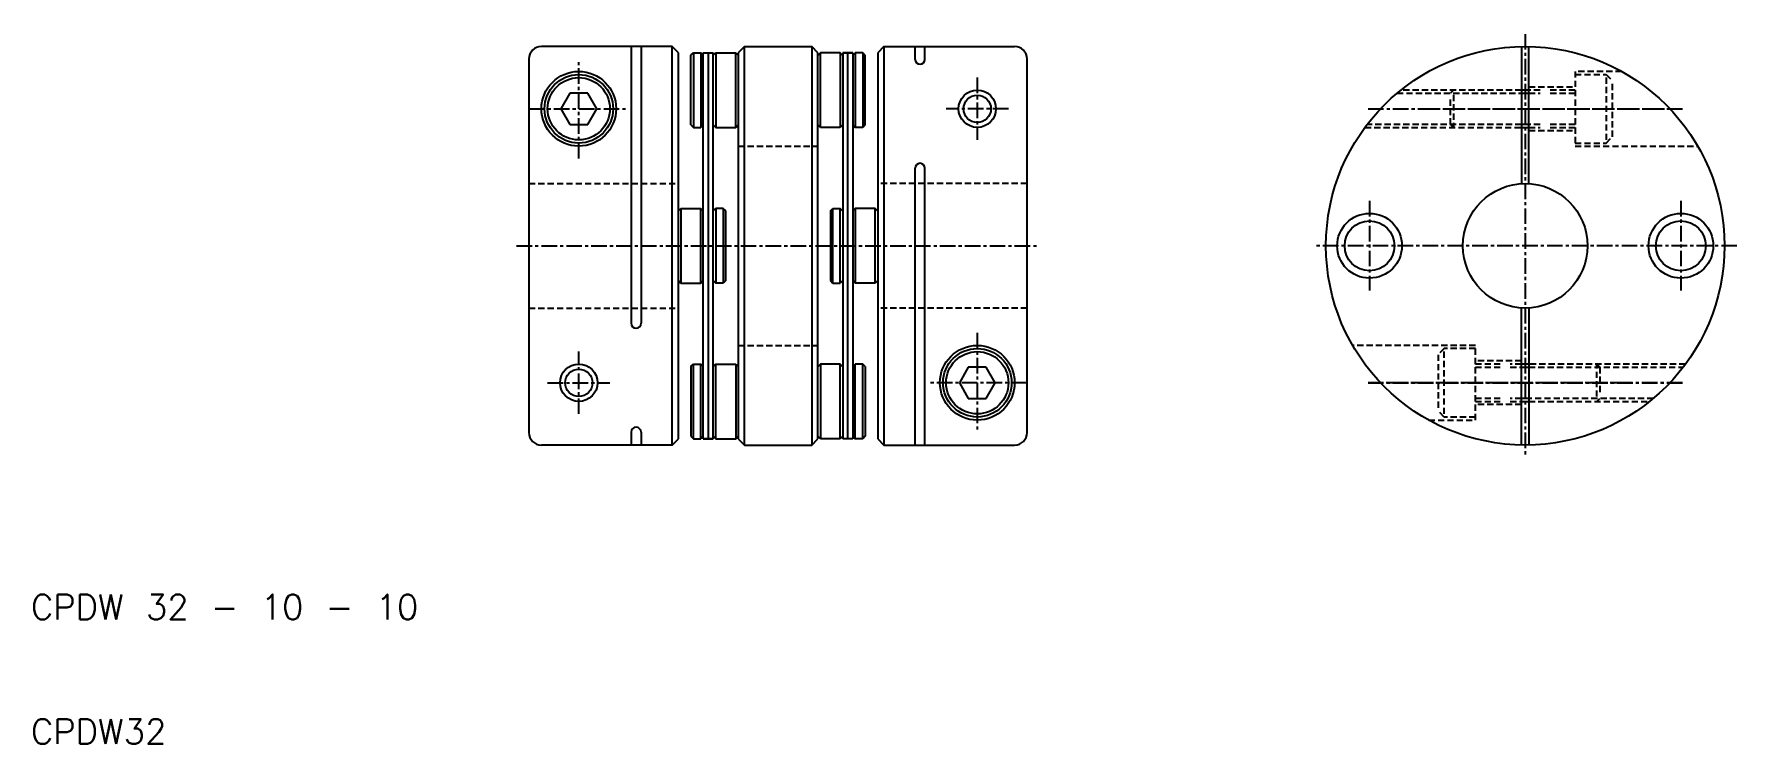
# Model space of a CAD drawing. Extents: x 10 to 147, y 10 to 67.
import ezdxf

# ---------------------------------------------------------------- set-up
doc = ezdxf.new("R2010")
doc.units = 0
doc.linetypes.add('CENTER', pattern=[2, 1.25, -0.25, 0.25, -0.25])
doc.linetypes.add('DASHED', pattern=[0.75, 0.5, -0.25])
doc.layers.get('0').update_dxf_attribs({"linetype": 'CONTINUOUS'})
doc.layers.add('CENTER', color=1, linetype='CENTER')
doc.styles.get("Standard").update_dxf_attribs({"font": 'txt.shx'})

msp = doc.modelspace()

# ---------------------------------------------------------------- linework, layer by layer
at = {"color": 7, "linetype": 'CONTINUOUS'}
for p, q in [((61.5, 66), (51, 66)), ((58.2, 66), (58.2, 43.78)), ((59, 66), (59, 43.78)), ((62, 65.5), (61.5, 66)), ((61.5, 34), (61.5, 66)), ((67.3, 66), (66.8, 65.5)), ((67.3, 34), (67.3, 66)), ((67.3, 66), (72.7, 66)), ((73.2, 65.5), (72.7, 66)), ((72.7, 66), (72.7, 34)), ((78.5, 66), (78, 65.5)), ((78.5, 66), (89, 66)), ((78.5, 66), (78.5, 34)), ((81, 64.97), (81, 66)), ((81.8, 64.97), (81.8, 66)), ((129.7, 66), (129.7, 54.99)), ((130.3, 54.99), (130.3, 66)), ((50, 65), (50, 35)), ((62, 52.8), (62, 65.5)), ((63, 65.3), (63.2, 65.5)), ((63, 59.7), (63, 65.3)), ((63.2, 65.5), (63.8, 65.5)), ((63.2, 65.5), (63.2, 59.5)), ((64, 65.3), (63.8, 65.5)), ((63.8, 65.5), (63.8, 59.5)), ((64, 65.3), (64, 65.5)), ((64, 65.5), (64.8, 65.5)), ((64, 59.7), (64, 65.3)), ((64.4, 65.5), (64.4, 34.5)), ((64.8, 65.3), (64.8, 65.5)), ((64.8, 65.3), (65, 65.5)), ((64.8, 59.7), (64.8, 65.3)), ((65, 65.5), (66.6, 65.5)), ((65, 65.5), (65, 59.5)), ((66.6, 65.5), (66.8, 65.3)), ((66.6, 59.5), (66.6, 65.5)), ((66.8, 65.5), (66.8, 65.3)), ((66.8, 65.3), (66.8, 59.7)), ((73.2, 65.3), (73.2, 65.5)), ((73.4, 65.5), (73.2, 65.3)), ((73.2, 59.7), (73.2, 65.3)), ((75, 65.5), (73.4, 65.5)), ((73.4, 59.5), (73.4, 65.5)), ((75.2, 65.3), (75, 65.5)), ((75, 65.5), (75, 59.5)), ((75.2, 65.5), (76, 65.5)), ((76, 65.5), (75.2, 65.5)), ((75.2, 65.5), (75.2, 65.3)), ((75.2, 65.3), (75.2, 59.7)), ((75.6, 34.5), (75.6, 65.5)), ((76, 65.3), (76.2, 65.5)), ((76, 65.5), (76, 65.3)), ((76, 65.3), (76, 59.7)), ((76.8, 65.5), (76.2, 65.5)), ((76.2, 65.5), (76.2, 59.5)), ((77, 65.3), (76.8, 65.5)), ((76.8, 65.5), (76.8, 59.5)), ((77, 59.7), (77, 65.3)), ((78, 65.5), (78, 52.8)), ((90, 35), (90, 65)), ((53.28, 62.25), (52.56, 61)), ((54.72, 62.25), (53.28, 62.25)), ((55.44, 61), (54.72, 62.25)), ((130.3, 62.5), (129.7, 62.5)), ((52.56, 61), (53.28, 59.75)), ((54.72, 59.75), (55.44, 61)), ((53.28, 59.75), (54.72, 59.75)), ((63, 59.7), (63.2, 59.5)), ((63.2, 59.5), (63.8, 59.5)), ((64, 59.7), (63.8, 59.5)), ((64, 52.8), (64, 59.7)), ((64.8, 52.8), (64.8, 59.7)), ((64.8, 59.7), (65, 59.5)), ((65, 59.5), (66.6, 59.5)), ((66.6, 59.5), (66.8, 59.7)), ((66.8, 59.7), (66.8, 40.3)), ((73.2, 40.3), (73.2, 59.7)), ((73.4, 59.5), (73.2, 59.7)), ((75, 59.5), (73.4, 59.5)), ((75.2, 59.7), (75, 59.5)), ((75.2, 59.7), (75.2, 52.8)), ((76, 59.7), (76, 52.8)), ((76, 59.7), (76.2, 59.5)), ((76.8, 59.5), (76.2, 59.5)), ((77, 59.7), (76.8, 59.5)), ((129.7, 59.5), (130.3, 59.5)), ((81, 34), (81, 56.22)), ((81.8, 34), (81.8, 56.22)), ((62, 52.8), (62.2, 53)), ((62, 47.2), (62, 52.8)), ((62.2, 53), (63.8, 53)), ((62.2, 53), (62.2, 47)), ((63.8, 53), (64, 52.8)), ((63.8, 47), (63.8, 53)), ((64, 47.2), (64, 52.8)), ((64.8, 52.8), (65, 53)), ((64.8, 47.2), (64.8, 52.8)), ((65.6, 53), (65, 53)), ((65, 53), (65, 47)), ((65.8, 52.8), (65.6, 53)), ((65.6, 53), (65.6, 47)), ((65.8, 47.2), (65.8, 52.8)), ((74.2, 52.8), (74.4, 53)), ((74.2, 52.8), (74.2, 47.2)), ((74.4, 53), (75, 53)), ((74.4, 47), (74.4, 53)), ((75.2, 52.8), (75, 53)), ((75, 47), (75, 53)), ((75.2, 52.8), (75.2, 47.2)), ((76.2, 53), (76, 52.8)), ((76, 52.8), (76, 47.2)), ((77.8, 53), (76.2, 53)), ((76.2, 53), (76.2, 47)), ((78, 52.8), (77.8, 53)), ((77.8, 47), (77.8, 53)), ((78, 52.8), (78, 47.2)), ((62, 47.2), (62.2, 47)), ((62, 34.5), (62, 47.2)), ((62.2, 47), (63.8, 47)), ((63.8, 47), (64, 47.2)), ((64, 40.3), (64, 47.2)), ((64.8, 40.3), (64.8, 47.2)), ((64.8, 47.2), (65, 47)), ((65.6, 47), (65, 47)), ((65.8, 47.2), (65.6, 47)), ((74.2, 47.2), (74.4, 47)), ((74.4, 47), (75, 47)), ((75.2, 47.2), (75, 47)), ((75.2, 47.2), (75.2, 40.3)), ((76, 47.2), (76, 40.3)), ((76.2, 47), (76, 47.2)), ((77.8, 47), (76.2, 47)), ((78, 47.2), (77.8, 47)), ((78, 47.2), (78, 34.5)), ((129.7, 34), (129.7, 45.01)), ((130.3, 45.01), (130.3, 34)), ((63, 40.3), (63.2, 40.5)), ((63, 40.3), (63, 34.7)), ((63.2, 40.5), (63.8, 40.5)), ((63.2, 34.5), (63.2, 40.5)), ((64, 40.3), (63.8, 40.5)), ((63.8, 34.5), (63.8, 40.5)), ((64, 34.7), (64, 40.3)), ((64.8, 40.3), (65, 40.5)), ((64.8, 34.7), (64.8, 40.3)), ((65, 40.5), (66.6, 40.5)), ((65, 34.5), (65, 40.5)), ((66.6, 40.5), (66.8, 40.3)), ((66.6, 40.5), (66.6, 34.5)), ((66.8, 40.3), (66.8, 34.7)), ((73.4, 40.5), (73.2, 40.3)), ((73.2, 34.7), (73.2, 40.3)), ((75, 40.5), (73.4, 40.5)), ((73.4, 40.5), (73.4, 34.5)), ((75.2, 40.3), (75, 40.5)), ((75, 34.5), (75, 40.5)), ((75.2, 40.3), (75.2, 34.7)), ((76, 40.3), (76.2, 40.5)), ((76, 40.3), (76, 34.7)), ((76.8, 40.5), (76.2, 40.5)), ((76.2, 34.5), (76.2, 40.5)), ((77, 40.3), (76.8, 40.5)), ((76.8, 34.5), (76.8, 40.5)), ((77, 40.3), (77, 34.7)), ((85.28, 40.25), (84.56, 39)), ((86.72, 40.25), (85.28, 40.25)), ((87.44, 39), (86.72, 40.25)), ((130.3, 40.5), (129.7, 40.5)), ((84.56, 39), (85.28, 37.75)), ((86.72, 37.75), (87.44, 39)), ((85.28, 37.75), (86.72, 37.75)), ((129.7, 37.5), (130.3, 37.5)), ((58.2, 35.03), (58.2, 34)), ((59, 35.03), (59, 34)), ((61.5, 34), (62, 34.5)), ((63, 34.7), (63.2, 34.5)), ((63.2, 34.5), (63.8, 34.5)), ((64, 34.7), (63.8, 34.5)), ((64, 34.5), (64, 34.7)), ((64.8, 34.5), (64, 34.5)), ((64, 34.5), (64.8, 34.5)), ((64.8, 34.7), (65, 34.5)), ((64.8, 34.5), (64.8, 34.7)), ((65, 34.5), (66.6, 34.5)), ((66.6, 34.5), (66.8, 34.7)), ((66.8, 34.7), (66.8, 34.5)), ((66.8, 34.5), (67.3, 34)), ((72.7, 34), (73.2, 34.5)), ((73.4, 34.5), (73.2, 34.7)), ((73.2, 34.5), (73.2, 34.7)), ((75, 34.5), (73.4, 34.5)), ((75.2, 34.7), (75, 34.5)), ((75.2, 34.7), (75.2, 34.5)), ((76, 34.5), (75.2, 34.5)), ((76, 34.7), (76, 34.5)), ((76, 34.7), (76.2, 34.5)), ((76.8, 34.5), (76.2, 34.5)), ((77, 34.7), (76.8, 34.5)), ((78, 34.5), (78.5, 34)), ((61.5, 34), (51, 34)), ((67.3, 34), (72.7, 34)), ((67.3, 34), (72.7, 34)), ((78.5, 34), (89, 34))]:
    msp.add_line(p, q, dxfattribs=at)
at = {"color": 3, "linetype": 'DASHED'}
for p, q in [((134, 64), (134, 58)), ((137.75, 64), (134, 64)), ((134, 63.75), (136.5, 63.75)), ((136.5, 63.75), (137, 63.25)), ((136.5, 63.5), (136.5, 58.25)), ((137, 58.75), (137, 63.25)), ((119.71, 62.25), (129.7, 62.25)), ((129.7, 62.5), (120.01, 62.5)), ((124.25, 62.5), (124, 62.25)), ((124, 59.75), (124, 61.92)), ((124.25, 62.11), (124.25, 59.5)), ((130.3, 62.75), (134, 62.75)), ((131.2, 62.5), (130.3, 62.5)), ((130.3, 62.25), (131.2, 62.25)), ((134, 62.5), (132, 62.5)), ((132, 62.25), (134, 62.25)), ((117.13, 59.5), (129.7, 59.5)), ((129.7, 59.75), (117.31, 59.75)), ((124.25, 59.5), (124, 59.75)), ((131.2, 59.75), (130.3, 59.75)), ((130.3, 59.5), (131.2, 59.5)), ((130.3, 59.25), (134, 59.25)), ((134, 59.75), (132, 59.75)), ((132, 59.5), (134, 59.5)), ((66.8, 58), (73.2, 58)), ((134, 58.25), (136.5, 58.25)), ((134, 58), (143.86, 58)), ((136.5, 58.25), (137, 58.75)), ((50, 55), (62, 55)), ((90, 55), (78, 55)), ((50, 45), (62, 45)), ((90, 45), (78, 45)), ((66.8, 42), (73.2, 42)), ((126, 42), (116.14, 42)), ((123.5, 41.75), (123, 41.25)), ((123, 41.25), (123, 36.75)), ((126, 41.75), (123.5, 41.75)), ((123.5, 36.5), (123.5, 41.75)), ((126, 36), (126, 42)), ((129.7, 40.75), (126, 40.75)), ((128, 40.5), (126, 40.5)), ((126, 40.25), (128, 40.25)), ((129.7, 40.5), (128.8, 40.5)), ((128.8, 40.25), (129.7, 40.25)), ((142.87, 40.5), (130.3, 40.5)), ((130.3, 40.25), (142.69, 40.25)), ((135.75, 40.5), (136, 40.25)), ((135.75, 37.89), (135.75, 40.5)), ((136, 40.25), (136, 38.08)), ((128, 37.75), (126, 37.75)), ((126, 37.5), (128, 37.5)), ((129.7, 37.25), (126, 37.25)), ((129.7, 37.75), (128.8, 37.75)), ((128.8, 37.5), (129.7, 37.5)), ((140.29, 37.75), (130.3, 37.75)), ((130.3, 37.5), (139.99, 37.5)), ((135.75, 37.5), (136, 37.75)), ((122.25, 36), (126, 36)), ((123.5, 36.25), (123, 36.75)), ((126, 36.25), (123.5, 36.25))]:
    msp.add_line(p, q, dxfattribs=at)
at = {"color": 3}
for p, q in [((129.7, 62.25), (130.3, 62.25)), ((130.3, 59.75), (129.7, 59.75)), ((129.7, 40.25), (130.3, 40.25)), ((130.3, 37.75), (129.7, 37.75))]:
    msp.add_line(p, q, dxfattribs=at)
at = {"color": 7, "linetype": 'CONTINUOUS'}
for centre, radius in [((130, 50), 16), ((54, 61), 3), ((54, 61), 2.75), ((54, 61), 2.5), ((86, 61), 1.1), ((130, 50), 5), ((117.5, 50), 2.6), ((117.5, 50), 2), ((142.5, 50), 2.6), ((142.5, 50), 2), ((86, 39), 3), ((86, 39), 2.75), ((86, 39), 2.5), ((54, 39), 1.1)]:
    msp.add_circle(centre, radius, dxfattribs=at)
at = {"color": 3}
for centre in [(86, 61), (54, 39)]:
    msp.add_circle(centre, 1.5, dxfattribs=at)
at = {"color": 7, "linetype": 'CONTINUOUS'}
for centre, radius, start, end in [((51, 65), 1, 90, 180), ((89, 65), 1, 0, 90), ((81.4, 64.97), 0.4, 180, 0), ((81.4, 56.22), 0.4, 0, 180), ((58.6, 43.78), 0.4, 180, 0), ((51, 35), 1, 180, 270), ((58.6, 35.03), 0.4, 0, 180), ((89, 35), 1, 270, 0)]:
    msp.add_arc(centre, radius, start, end, dxfattribs=at)
at = {"layer": 'CENTER'}
for p, q in [((130, 67), (130, 33)), ((54, 57), (54, 65)), ((86, 63.5), (86, 58.5)), ((50, 61), (58, 61)), ((88.5, 61), (83.5, 61)), ((117.38, 61), (142.62, 61)), ((121.93, 61), (141.27, 61)), ((117.5, 53.6), (117.5, 46.4)), ((142.5, 53.6), (142.5, 46.4)), ((49, 50), (91, 50)), ((147, 50), (113, 50)), ((86, 43), (86, 35)), ((54, 36.5), (54, 41.5)), ((51.5, 39), (56.5, 39)), ((90, 39), (82, 39)), ((117.38, 39), (142.62, 39)), ((142.62, 39), (117.38, 39)), ((138.07, 39), (118.73, 39))]:
    msp.add_line(p, q, dxfattribs=at)

# ---------------------------------------------------------------- texts
at = {"color": 7, "linetype": 'CONTINUOUS'}
for s, p in [('CPDW 32 - 10 - 10', (10, 20)), ('CPDW32', (10, 10))]:
    msp.add_text(s, height=2, dxfattribs=at).set_placement(p)

doc.saveas('drawing.dxf')
